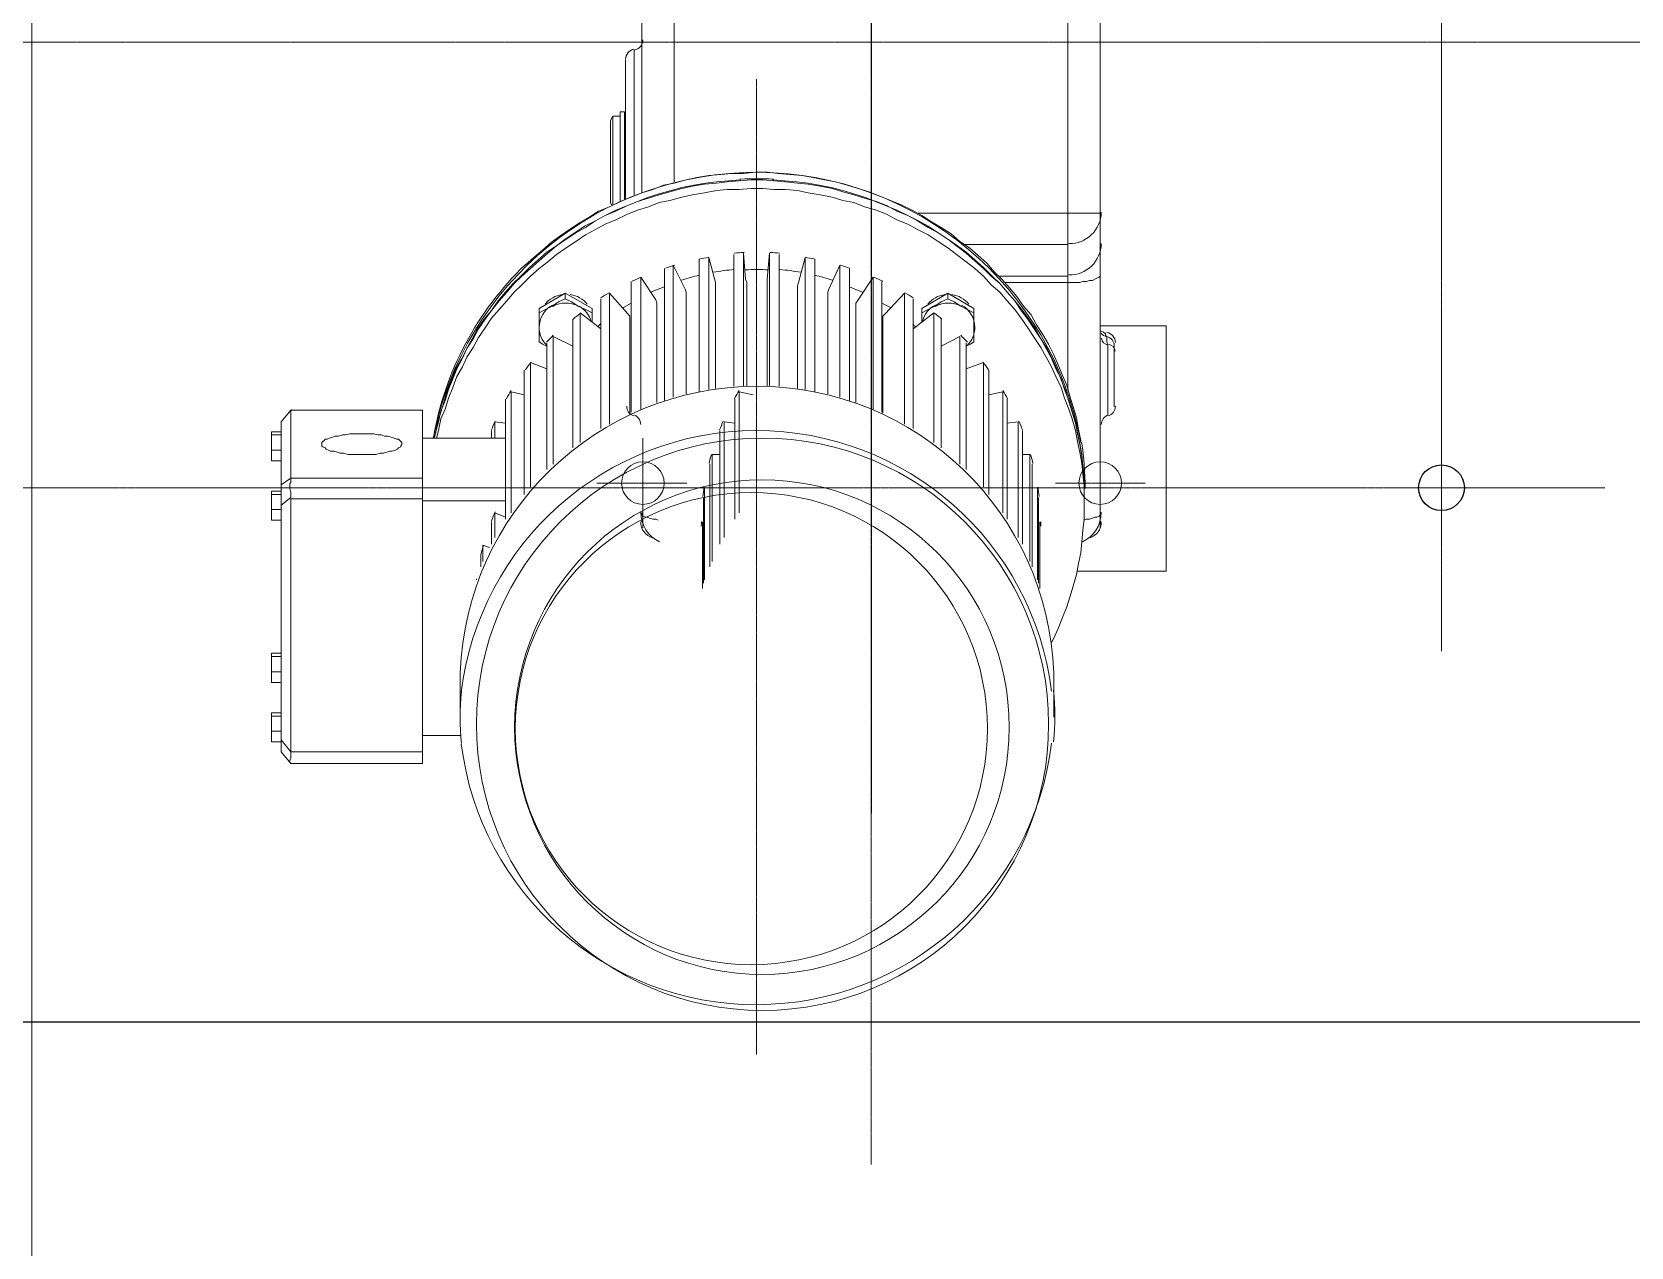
# Model space of a CAD drawing. Header units: inches. Extents: x 8618018 to 8935006, y 2431589 to 2567223.
# Drawn here: x 8665179 to 8665668.4, y 2518720.9 to 2519092.8 of the extents above; entities that cross this region are included whole.
import ezdxf

# ---------------------------------------------------------------- set-up
doc = ezdxf.new("R2010")
doc.units = ezdxf.units.IN
doc.header["$MEASUREMENT"] = 0
doc.linetypes.add('CENTER', pattern=[2, 1.25, -0.25, 0.25, -0.25])
for name, color, linetype in [('Civil', 252, 'Continuous'), ('CIVIL ANCHOR', 252, 'Continuous'), ('EQ', 252, 'Continuous'), ('SKID', 252, 'Continuous')]:
    doc.layers.add(name, color=color, linetype=linetype)
doc.layers.add('CL', color=252, linetype='CENTER', lineweight=5)
doc.layers.add('PCT', color=2, linetype='Continuous', lineweight=15)

# ---------------------------------------------------------------- blocks, each defined once
blk = doc.blocks.new('Dewatering Polymer dosing pump for Filter Press PLAN')
at = {"layer": 'CL', "ltscale": 0.008}
for p, q in [((450, 83.76), (450, 56.2)), ((436.22, 69.98), (463.78, 69.98)), ((450, -84.09), (450, -56.53)), ((436.22, -70), (463.78, -70))]:
    blk.add_line(p, q, dxfattribs=at)
at = {"layer": 'CL', "ltscale": 0.05}
for p, q in [((658.51, -0.17), (63.5, -0.17)), ((326.37, -35.24), (624.87, -35.24))]:
    blk.add_line(p, q, dxfattribs=at)
at = {"layer": 'EQ', "lineweight": 18}
for points in [[(476.95, 63.03), (476.95, 90.16), (401.84, 90.16), (401.84, 69.98)], [(407.13, 74.28), (407.46, 74.28), (408.13, 74.28), (408.46, 74.28), (408.79, 74.28), (409.12, 74.28), (409.78, 74.28), (426.65, 74.28)], [(213.91, 69.98), (216.22, 69.98), (216.22, 60.05), (367.43, 60.05), (367.43, 69.98), (216.22, 69.98)], [(367.43, 69.98), (377.02, 69.98), (385.96, 69.98), (386.29, 69.98), (386.62, 69.98), (386.95, 69.65), (387.28, 68.99), (387.61, 68.32), (387.94, 67.66), (387.94, 66.67), (388.27, 65.68), (388.27, 64.68), (388.6, 63.69), (388.6, 62.37), (388.6, 61.38), (388.6, 60.05), (386.62, 60.05)], [(385.96, 69.98), (459.08, 69.98), (462.06, 69.98), (462.06, 69.65)], [(429.3, 72.29), (407.79, 72.29), (406.8, 71.96), (406.47, 71.96), (405.81, 71.96), (405.15, 71.96), (404.82, 71.63), (404.49, 71.63), (404.15, 71.63), (404.15, 71.3), (403.82, 70.97), (403.49, 70.31), (403.49, 69.98)], [(431.62, 69.98), (431.62, 69.98)], [(461.39, 65.02), (461.06, 65.68), (461.06, 66.67), (460.73, 67.66), (460.4, 68.32), (460.4, 68.99), (460.07, 69.65), (459.74, 69.98), (459.41, 69.98), (459.08, 69.98)], [(462.06, 69.98), (462.06, 69.98)], [(456.76, 65.02), (454.12, 65.02), (451.47, 65.02), (448.16, 65.02), (444.85, 64.68), (441.21, 64.35), (437.9, 63.69), (434.59, 63.03), (431.29, 62.37), (427.98, 61.38), (424.67, 60.38), (421.36, 59.06), (418.05, 58.07), (415.07, 56.41), (411.76, 55.09), (408.79, 53.44), (405.81, 51.78), (402.83, 49.8), (399.85, 47.81), (397.21, 45.83), (394.23, 43.84), (391.58, 41.52), (388.93, 39.21), (386.62, 36.56), (384.3, 34.24), (381.99, 31.6), (379.67, 28.95), (377.35, 25.97), (375.37, 23.33), (373.38, 20.35), (371.73, 17.37), (369.74, 14.06), (368.09, 11.08), (366.77, 7.78), (365.11, 4.8), (363.79, 1.49), (362.8, -2.15), (361.8, -5.46), (360.81, -8.77), (359.82, -12.08), (359.16, -15.72), (358.5, -19.36), (358.16, -22.66), (357.83, -26.3), (357.5, -29.94), (357.17, -33.25), (357.17, -36.89), (357.5, -40.53), (357.83, -44.17), (358.16, -47.48), (358.5, -51.12), (359.16, -54.76), (359.82, -58.07), (360.81, -61.71), (361.8, -65.02), (362.8, -68.32), (363.79, -71.63), (365.11, -74.94), (366.77, -78.25), (368.09, -81.56), (369.74, -84.54), (371.73, -87.51), (373.38, -90.49), (375.37, -93.47), (377.35, -96.45), (379.67, -99.09), (381.99, -101.74), (384.3, -104.39), (386.62, -107.04), (388.93, -109.35), (391.58, -111.67), (394.23, -113.98), (397.21, -116.3), (399.85, -118.29), (402.83, -120.27), (405.81, -121.92), (408.79, -123.91), (411.76, -125.23), (415.07, -126.89), (418.05, -128.21), (421.36, -129.53), (424.67, -130.53), (427.98, -131.85), (431.29, -132.51), (434.59, -133.51), (436.25, -133.84), (434.93, -133.51), (431.62, -132.84), (428.31, -131.85), (425, -130.86), (421.69, -129.87), (418.38, -128.54), (415.07, -127.22), (412.1, -125.56), (408.79, -123.91), (405.81, -122.26), (402.83, -120.6), (399.85, -118.62), (397.21, -116.3), (394.23, -114.31), (391.58, -112), (388.93, -109.68), (386.62, -107.37), (383.97, -104.72), (381.66, -102.07), (379.34, -99.43), (377.35, -96.45), (375.37, -93.8), (373.38, -90.82), (371.4, -87.85), (369.74, -84.54), (368.09, -81.56), (366.44, -78.25), (365.11, -74.94), (363.79, -71.63), (362.47, -68.32), (361.47, -65.02), (360.48, -61.38), (359.49, -58.07), (358.83, -54.43), (358.16, -50.79), (357.83, -47.48), (357.5, -43.84), (357.17, -40.2), (356.84, -40.2)], [(356.84, -30.27), (357.17, -30.27), (357.5, -26.63), (357.83, -23), (358.16, -19.36), (358.83, -16.05), (359.49, -12.41), (360.48, -8.77), (361.47, -5.46), (362.47, -2.15), (363.79, 1.16), (365.11, 4.47), (366.44, 7.78), (368.09, 11.08), (369.74, 14.39), (371.4, 17.37), (373.38, 20.35), (375.37, 23.33), (377.35, 26.3), (379.34, 28.95), (381.66, 31.6), (383.97, 34.24), (386.62, 36.89), (388.93, 39.21), (391.58, 41.52), (394.23, 43.84), (397.21, 46.16), (399.85, 48.14), (402.83, 50.13), (405.81, 51.78), (408.79, 53.77), (412.1, 55.42), (415.07, 56.74), (418.38, 58.07), (421.69, 59.39), (425, 60.38), (428.31, 61.38), (431.62, 62.37), (434.93, 63.03), (438.23, 63.69), (441.87, 64.35), (445.18, 64.68), (448.82, 65.02), (452.13, 65.02), (454.12, 65.02)], [(436.25, -133.17), (433.93, -132.51), (430.29, -131.85), (427.32, -130.53), (424.01, -129.53), (420.7, -128.21), (417.39, -126.89), (414.41, -125.23), (411.43, -123.91), (408.46, -121.92), (405.48, -120.27), (402.5, -118.29), (399.52, -116.3), (396.88, -113.98), (394.23, -111.67), (391.58, -109.35), (389.27, -107.04), (386.62, -104.39), (384.3, -101.74), (382.32, -99.09), (380, -96.45), (378.02, -93.47), (376.03, -90.49), (374.05, -87.51), (372.39, -84.54), (370.74, -81.56), (369.41, -78.25), (367.76, -74.94), (366.44, -71.63), (365.44, -68.32), (364.12, -65.02), (363.46, -61.71), (362.47, -58.07), (361.8, -54.76), (361.14, -51.12), (360.48, -47.48), (360.15, -44.17), (360.15, -40.53), (359.82, -36.89), (359.82, -33.25), (360.15, -29.94), (360.15, -26.3), (360.48, -22.66), (361.14, -19.36), (361.8, -15.72), (362.47, -12.08), (363.46, -8.77), (364.12, -5.46), (365.44, -2.15), (366.44, 1.49), (367.76, 4.8), (369.41, 7.78), (370.74, 11.08), (372.39, 14.06), (374.05, 17.37), (376.03, 20.35), (378.02, 23.33), (380, 25.97), (382.32, 28.95), (384.3, 31.6), (386.62, 34.24), (389.27, 36.56), (391.58, 39.21), (394.23, 41.52), (396.88, 43.84), (399.52, 45.83), (402.5, 47.81), (405.48, 49.8), (408.46, 51.78), (411.43, 53.44), (414.41, 55.09), (417.39, 56.41), (420.7, 58.07), (424.01, 59.06), (427.32, 60.38), (430.29, 61.38), (433.93, 62.37), (437.24, 63.03), (440.55, 63.69), (443.86, 64.35), (447.17, 64.68), (450.81, 65.02), (454.12, 65.02), (457.76, 65.02), (461.06, 65.02), (464.37, 64.68), (468.01, 64.35), (471.32, 64.02), (474.63, 63.36), (477.94, 62.7), (481.58, 61.71), (484.89, 60.71), (487.86, 59.72), (491.17, 58.4), (494.48, 57.07), (497.46, 55.75), (498.78, 55.09)], [(453.79, 65.02), (451.8, 65.02)], [(367.43, 14.06), (367.43, 60.05), (377.02, 60.05), (386.62, 60.05), (386.62, 38.88)], [(377.02, 60.05), (377.02, 28.62)], [(421.69, 60.05), (388.6, 60.05), (388.6, 40.86)], [(444.19, 49.13), (475.62, 49.13)], [(451.47, 49.13), (451.47, 50.79), (479.59, 50.79)], [(454.45, 51.12), (480.59, 51.12)], [(462.06, 51.12), (462.06, 51.45), (482.24, 51.45), (463.38, 51.45)], [(431.62, 41.52), (431.29, 44.83), (466.69, 44.83)], [(433.93, 46.16), (468.67, 46.16)], [(441.21, 46.16), (441.21, 48.47), (473.97, 48.47)], [(459.08, 40.2), (422.02, 40.2), (423.01, 35.9)], [(424.34, 41.52), (461.06, 41.52)], [(415.4, 35.9), (453.45, 35.9)], [(408.13, 28.95), (407.46, 30.27), (406.8, 31.27), (404.82, 31.27), (402.5, 31.27), (400.18, 31.27), (397.87, 31.27)], [(415.07, 28.95), (413.09, 34.24), (451.14, 34.24)], [(444.19, 26.97), (405.15, 26.97), (408.13, 21.34)], [(407.13, 28.95), (445.84, 28.95)], [(393.57, 23.33), (394.56, 21.34), (395.88, 19.36), (396.88, 17.37), (397.87, 15.39), (396.54, 15.39), (391.91, 23.33)], [(399.85, 21.34), (439.23, 21.34)], [(437.57, 19.02), (397.87, 19.02), (402.83, 12.74)], [(397.87, 15.39), (400.85, 15.39)], [(431.95, 10.09), (391.91, 10.09), (398.2, 4.14), (398.86, 3.47), (428.64, 3.47)], [(393.57, 12.74), (433.27, 12.74)], [(401.18, 12.74), (401.84, 13.07), (402.17, 13.73)], [(394.89, 3.14), (396.21, 5.79), (396.54, 5.79)], [(427.32, 0.5), (386.95, 0.5), (393.9, -4.14), (394.89, -4.8), (425.33, -4.8)], [(388.27, 3.14), (428.31, 3.14)], [(389.93, -6.78), (390.59, -5.13), (391.58, -2.81)], [(422.68, -13.4), (391.58, -13.4), (390.59, -13.07), (383.31, -9.76), (423.68, -9.76)], [(384.3, -6.78), (424.67, -6.78)], [(381.32, -17.37), (422.02, -17.37)], [(421.36, -20.35), (380.99, -20.35), (388.6, -22.33), (389.6, -22.66), (421.03, -22.66)], [(380, -28.29), (420.37, -28.29)], [(357.5, -30.27), (357.17, -30.27)], [(420.37, -31.93), (388.6, -31.93), (387.61, -31.93), (379.67, -31.27), (420.37, -31.27)], [(420.37, -38.22), (388.6, -38.22), (387.61, -38.55), (379.67, -39.21), (420.37, -39.21)], [(459.08, -40.53), (422.02, -40.53), (423.01, -36.23)], [(357.17, -40.2), (357.5, -40.2)], [(380, -42.19), (420.37, -42.19)], [(424.34, -41.85), (461.06, -41.85)], [(431.62, -41.85), (431.29, -45.16), (466.69, -45.16)], [(421.36, -49.8), (380.99, -49.8), (388.6, -47.81), (389.6, -47.81), (421.03, -47.81)], [(433.93, -46.49), (468.67, -46.49)], [(441.21, -46.49), (441.21, -48.8), (473.97, -48.8)], [(381.32, -52.77), (422.02, -52.77)], [(444.19, -49.46), (475.62, -49.46)], [(451.47, -49.46), (451.47, -51.12), (479.59, -51.12)], [(454.45, -51.45), (480.59, -51.45)], [(462.06, -51.45), (462.06, -51.78), (482.24, -51.78), (463.38, -51.78)], [(422.68, -56.74), (391.58, -56.74), (390.59, -57.07), (383.31, -60.71), (423.68, -60.71)], [(357.83, -60.38), (216.22, -60.38), (216.22, -70.31), (213.91, -70.31)], [(384.3, -63.36), (424.67, -63.36)], [(391.58, -67.66), (390.59, -65.35), (389.93, -63.36)], [(427.32, -70.64), (386.95, -70.64), (393.9, -66.01), (394.89, -65.68), (425.33, -65.68)], [(461.39, -65.35), (461.06, -66.01), (461.06, -67), (460.73, -67.99), (460.4, -68.66), (460.4, -69.32), (460.07, -69.98), (459.74, -70.31), (459.41, -70.31), (459.08, -70.31)], [(361.14, -70.31), (216.22, -70.31)], [(431.62, -70.31), (431.62, -70.31)], [(462.06, -70.31), (462.06, -70.31)], [(363.13, -75.27), (320.45, -75.27)], [(363.13, -75.6), (336.33, -75.6), (336.33, -76.93), (363.79, -76.93), (337.65, -76.93), (337.65, -79.24), (338.97, -79.9), (347.58, -79.9), (364.12, -79.9), (364.78, -79.57)], [(337.65, -75.27), (337.65, -75.6)], [(338.31, -76.93), (338.31, -76.93)], [(388.27, -73.62), (428.31, -73.62)], [(431.95, -80.24), (391.91, -80.24), (398.2, -74.61), (398.86, -73.95), (428.64, -73.95)], [(396.54, -76.26), (396.21, -75.93), (394.89, -73.62)], [(337.65, -79.24), (346.91, -79.24), (364.78, -79.24)], [(393.57, -82.88), (433.27, -82.88)], [(402.83, -82.88), (397.87, -89.17), (437.57, -89.17)], [(402.17, -83.87), (401.84, -83.54), (401.18, -82.88)], [(391.91, -93.8), (396.54, -101.74), (397.87, -101.74), (396.88, -99.76), (395.88, -97.77), (394.56, -95.79), (393.57, -93.8), (391.91, -93.8), (396.54, -85.53), (397.87, -85.53), (396.88, -87.51), (395.88, -89.83), (394.56, -91.82), (393.57, -93.8)], [(400.85, -85.53), (397.87, -85.53)], [(399.85, -91.48), (439.23, -91.48)], [(408.13, -91.48), (405.15, -97.44), (444.19, -97.44)], [(397.87, -101.74), (400.18, -101.74), (402.5, -101.74), (404.82, -101.74), (406.8, -101.74), (407.46, -100.75), (408.13, -99.43)], [(407.13, -99.43), (445.84, -99.43)], [(415.07, -99.43), (413.09, -104.39), (451.14, -104.39)], [(415.4, -106.37), (453.45, -106.37)], [(423.01, -106.37), (422.02, -110.34), (459.08, -110.34)], [(424.34, -112), (461.06, -112)], [(431.62, -112), (431.29, -115.31), (436.25, -115.31)], [(436.25, -112), (436.25, -137.48)], [(455.44, -112), (455.44, -137.48)], [(460.4, -112), (459.08, -115.31), (466.69, -115.31)], [(433.93, -116.3), (436.25, -116.3)], [(461.73, -116.3), (468.67, -116.3)], [(469.67, -116.96), (469, -118.95), (473.97, -118.95)], [(471.98, -119.61), (475.62, -119.61)], [(479.59, -120.93), (479.26, -120.93), (479.59, -120.93)], [(527.24, -125.9), (527.24, -137.48)], [(427.65, -137.48), (427.65, -177.72)], [(427.65, -137.48), (427.65, -137.48)], [(448.49, -137.48), (454.78, -137.48), (454.78, -177.72), (532.2, -177.72), (532.86, -177.72), (533.52, -177.72), (534.19, -177.72), (534.85, -178.05), (535.18, -178.05), (535.51, -178.05), (535.84, -177.72)], [(456.76, -180.7), (528.56, -180.7), (532.2, -177.72), (532.2, -137.48), (454.78, -137.48)], [(528.56, -180.7), (532.2, -180.7), (535.84, -177.72), (535.84, -137.48), (532.2, -137.48)], [(427.65, -177.72), (427.65, -177.72)], [(450.48, -180.7), (431.29, -180.7)], [(431.29, -180.7), (431.29, -180.7)], [(435.26, -183.68), (434.26, -183.68), (434.26, -180.7)], [(435.26, -180.7), (435.26, -183.68), (439.89, -183.68), (439.89, -180.7)], [(439.89, -183.68), (443.2, -183.68), (443.2, -180.7)], [(453.45, -183.68), (452.46, -183.68), (452.46, -180.7)], [(453.45, -180.7), (453.45, -183.68), (458.09, -183.68), (458.09, -180.7)], [(458.09, -183.68), (461.39, -183.68), (461.39, -180.7)], [(503.08, -183.68), (502.09, -183.68), (502.09, -180.7)], [(503.08, -180.7), (503.08, -183.68), (507.72, -183.68), (507.72, -180.7)], [(507.72, -183.68), (511.03, -183.68), (511.03, -180.7)], [(521.28, -183.68), (520.29, -183.68), (520.29, -180.7)], [(521.28, -180.7), (521.28, -183.68), (525.91, -183.68), (525.91, -180.7)], [(525.91, -183.68), (529.22, -183.68), (529.22, -180.7)]]:
    blk.add_lwpolyline(points, dxfattribs=at)
for points in [[(407.88, 74.28, 0.349366), (405.2, 72.02, -0.190478), (404.07, 70.25)], [(436.25, -134.17, -0.828043), (437.57, 64.02), (436.91, 64.02), (433.6, 63.36), (429.96, 62.7), (426.65, 61.71), (423.35, 60.71), (420.04, 59.72), (417.06, 58.4), (413.75, 57.07), (410.77, 55.75), (407.46, 54.1), (404.49, 52.44), (401.51, 50.46), (398.53, 48.8), (395.88, 46.49), (392.91, 44.5), (390.26, 42.19), (387.61, 39.87), (385.3, 37.55), (382.65, 35.24), (380.33, 32.59), (378.02, 29.94), (376.03, 26.97), (373.72, 24.32), (371.73, 21.34), (370.08, 18.36), (368.09, 15.39), (366.44, 12.41), (364.78, 9.1), (363.46, 5.79), (362.13, 2.48), (360.81, -0.83), (359.82, -4.14), (358.83, -7.44), (357.83, -11.08), (357.17, -14.39), (356.51, -18.03), (355.85, -21.34), (355.52, -24.98), (355.19, -28.62), (354.86, -31.93), (354.86, -35.57), (355.19, -39.21), (355.19, -42.85), (355.52, -46.16), (355.85, -49.8), (356.51, -53.44), (357.17, -56.74), (358.16, -60.38), (358.83, -63.69), (360.15, -67), (361.14, -70.31), (362.47, -73.62), (363.79, -76.93), (365.44, -80.24), (366.77, -83.54), (368.75, -86.52), (370.41, -89.5), (372.39, -92.48), (374.38, -95.46), (376.36, -98.1), (378.68, -100.75), (380.99, -103.4), (383.31, -106.04)], [(521.61, 55.75), (508.05, 55.75, 0.965393), (508.05, -125.9), (521.61, -125.9)], [(407.87, 29.28, 0.199934), (402.28, 31.6, 0.272407), (395.51, 27.55)], [(314.32, -69.98, -0.365965), (317.47, -72.63), (361.8, -72.63)], [(395.51, -97.7, 0.272407), (402.36, -101.74, 0.199934), (407.87, -99.43)]]:
    blk.add_lwpolyline(points, format="xyb", dxfattribs=at)
for points in [[(395.88, 27.3), (394.56, 25.31), (393.57, 23.33), (391.91, 23.33), (396.54, 31.27), (397.87, 31.27), (396.88, 29.28)], [(450.48, -180.7), (456.76, -180.7), (454.45, -177.72), (452.79, -177.72), (451.8, -178.05), (450.81, -178.05), (450.15, -178.05), (449.81, -177.72), (449.48, -177.72), (449.15, -177.72), (448.82, -177.72), (448.49, -177.72), (448.49, -137.48), (427.65, -137.48), (427.65, -177.72), (431.29, -180.7), (427.65, -177.72), (448.49, -177.72)], [(434.93, -156), (434.93, -157.33), (434.93, -158.65), (434.93, -159.64), (435.26, -160.97), (435.26, -161.96), (435.59, -163.28), (435.59, -164.28), (435.92, -164.94), (436.25, -165.93), (436.58, -166.59), (436.58, -167.25), (436.91, -167.58), (437.24, -167.92), (437.57, -168.25), (437.9, -168.25), (438.23, -168.25), (438.57, -168.25), (438.9, -167.92), (439.23, -167.25), (439.56, -166.92), (439.89, -166.26), (440.22, -165.6), (440.22, -164.61), (440.55, -163.61), (440.88, -162.62), (440.88, -161.63), (441.21, -160.31), (441.21, -159.31), (441.21, -157.99), (441.21, -156.67), (441.21, -155.34), (441.21, -154.02), (441.21, -153.03), (441.21, -151.7), (440.88, -150.38), (440.88, -149.39), (440.55, -148.39), (440.22, -147.4), (440.22, -146.74), (439.89, -145.75), (439.56, -145.09), (439.23, -144.75), (438.9, -144.09), (438.57, -144.09), (438.23, -143.76), (437.9, -143.76), (437.57, -143.76), (437.24, -144.09), (436.91, -144.42), (436.58, -144.75), (436.58, -145.42), (436.25, -146.08), (435.92, -147.07), (435.59, -148.06), (435.59, -149.06), (435.26, -150.05), (435.26, -151.04), (434.93, -152.36), (434.93, -153.36), (434.93, -154.68)]]:
    blk.add_lwpolyline(points, close=True, dxfattribs=at)
for centre, radius in [((523.81, -33.38), 87.58), ((524.69, -33.55), 75.69), ((525.14, -36.79), 72.25)]:
    blk.add_circle(centre, radius, dxfattribs=at)
for centre, radius, start, end in [((406.97, 71.47), 3.14, 90, 169.4751), ((409.95, 72.13), 2.48, 97.1962, 172.1887), ((426.49, 71.47), 3.14, 19.4733, 90), ((366.93, 60.55), 9.76, 358.9948, 89.0167), ((376.53, 60.55), 9.76, 358.9948, 89.0167), ((405.31, 72.79), 2.48, 277.1962, 352.1887), ((432.11, 73.45), 3.14, 199.4733, 270), ((458.91, 60.22), 10.09, 25.5267, 90), ((456.93, 69.81), 4.8, 359.6374, 4.5707), ((461.89, 65.18), 5.13, 17.3694, 90), ((451.63, -28.45), 93.8, 90, 98.6738), ((524.94, -35.22), 91.01, 97.1121, 263.0978), ((521.45, -28.79), 84.87, 84.743, 95.3998), ((518.62, -35.26), 91.01, 277.1116, 83.0982), ((463.55, -29.79), 81.57, 103.8594, 105.9081), ((463.21, -29.45), 81.23, 96.4215, 98.4814), ((463.21, -29.1), 80.88, 89.9999, 91.0273), ((463.54, -30.43), 82.21, 111.2693, 113.3077), ((463.88, -31.1), 82.88, 118.6358, 120.6573), ((464.54, -32.1), 83.88, 125.9474, 127.9522), ((400.35, 23.49), 8.11, 129.2267, 172.4799), ((403, 23.49), 8.11, 150.9576, 209.0424), ((465.2, -32.76), 85.2, 133.1983, 135.1867), ((400.35, 23.49), 8.11, 187.619, 230.6744), ((466.2, -33.42), 86.2, 140.3833, 142.3607), ((402.34, 23.16), 7.78, 208.7622, 254.4709), ((466.86, -34.08), 87.19, 147.5135, 149.469), ((467.83, -34.4), 88.16, 154.5829, 156.5278), ((468.5, -34.74), 88.83, 161.6088, 163.5426), ((461.23, -35.07), 76.93, 162.5373, 166.7229), ((469.15, -35.07), 89.48, 168.5959, 170.5244), ((461.56, -35.07), 77.26, 169.9695, 174.8474), ((469.16, -35.07), 89.82, 175.5613, 177.4841), ((460.57, -35.07), 103.73, 177.2315, 182.7685), ((461.89, -35.07), 77.26, 177.4017, 182.5983), ((469.16, -35.07), 89.82, 182.5159, 184.4387), ((461.56, -35.07), 77.26, 185.1526, 190.0305), ((463.88, 30.77), 82.88, 239.3427, 241.3642), ((463.54, 30.1), 82.21, 246.6923, 248.7307), ((469.15, -35.08), 89.48, 189.4756, 191.4041), ((461.23, -35.07), 76.93, 193.2771, 197.4627), ((463.55, 29.46), 81.57, 254.0919, 256.1406), ((463.21, 29.12), 81.23, 261.5186, 263.5785), ((463.21, 28.77), 80.88, 268.9727, 270.0001), ((468.5, -35.07), 88.83, 196.4574, 198.3912), ((458.91, -60.55), 10.09, 270, 334.4733), ((461.89, -65.51), 5.13, 270, 342.6306), ((320.28, -72.13), 3.14, 189.5965, 270), ((467.83, -35.41), 88.16, 203.4722, 205.4171), ((426.49, -71.8), 3.14, 270, 340.5267), ((432.11, -73.78), 3.14, 90, 160.5267), ((456.93, -70.14), 4.8, 355.4293, 0.3626), ((466.86, -36.06), 87.19, 210.531, 212.4865), ((400.35, -93.3), 8.11, 129.2267, 172.4799), ((402.67, -93.3), 7.78, 105.3863, 151.1499), ((403, -93.64), 8.11, 150.9576, 209.0424), ((466.2, -36.39), 86.2, 217.6393, 219.6167), ((400.35, -93.64), 8.11, 187.619, 230.6744), ((465.2, -37.39), 85.2, 224.8133, 226.8017), ((452.3, -39.7), 95.79, 223.8354, 260.2716), ((464.54, -38.04), 83.88, 232.0478, 234.0526), ((463.88, -39.04), 82.88, 239.3427, 241.3642), ((463.54, -39.72), 82.21, 246.6923, 248.7307), ((491.33, -39.72), 82.21, 246.6923, 248.7307), ((491.34, -40.36), 81.57, 254.0919, 256.1406), ((521.45, -41.03), 84.87, 264.7925, 275.5811), ((427.51, -177.76), 0.307, 86.4427, 88.7015), ((448.36, -177.8), 0.345, 84.315, 86.4322), ((454.6, -182.21), 4.86, 89.8484, 90.4363), ((532.02, -182.14), 4.79, 89.2512, 89.8525)]:
    blk.add_arc(centre, radius, start, end, dxfattribs=at)
at = {"layer": 'SKID', "lineweight": 18}
for centre in [(450, 69.98), (450, -70)]:
    blk.add_circle(centre, 6.5, dxfattribs=at)
blk = doc.blocks.new('GA CRM')
at = {"layer": 'Civil', "ltscale": 25}
blk.add_lwpolyline([(36355, 48049.75), (39255, 48049.75), (39255, 47449.75), (36355, 47449.75)], close=True, dxfattribs=at)
at = {"layer": 'CIVIL ANCHOR'}
blk.add_circle((37529.43, 47613.32), 7, dxfattribs=at)
at = {"layer": 'CL', "ltscale": 0.1}
for p, q in [((37355, 47985.86), (37355, 47513.64)), ((37529.43, 47903.46), (37529.43, 47563.32)), ((37579.43, 47613.32), (36380.23, 47613.32))]:
    blk.add_line(p, q, dxfattribs=at)
at = {"layer": 'CL', "ltscale": 0.4}
blk.add_line((36272.5, 47749.75), (39337.5, 47749.75), dxfattribs=at)
at = {"layer": 'SKID', "rotation": 270}
blk.add_blockref('Dewatering Polymer dosing pump for Filter Press PLAN', (37355, 48064.75), dxfattribs=at)

msp = doc.modelspace()

# ---------------------------------------------------------------- block references
at = {"color": 252}
msp.add_blockref('GA CRM', (8628081, 2471340), dxfattribs=at)

# ---------------------------------------------------------------- next in the draw order: linework, layer by layer
at = {"layer": 'PCT', "color": 2, "lineweight": 0, "ltscale": 300}
msp.add_line((8665179.03, 2519381.5), (8665179.03, 2518268), dxfattribs=at)

doc.saveas('drawing.dxf')
